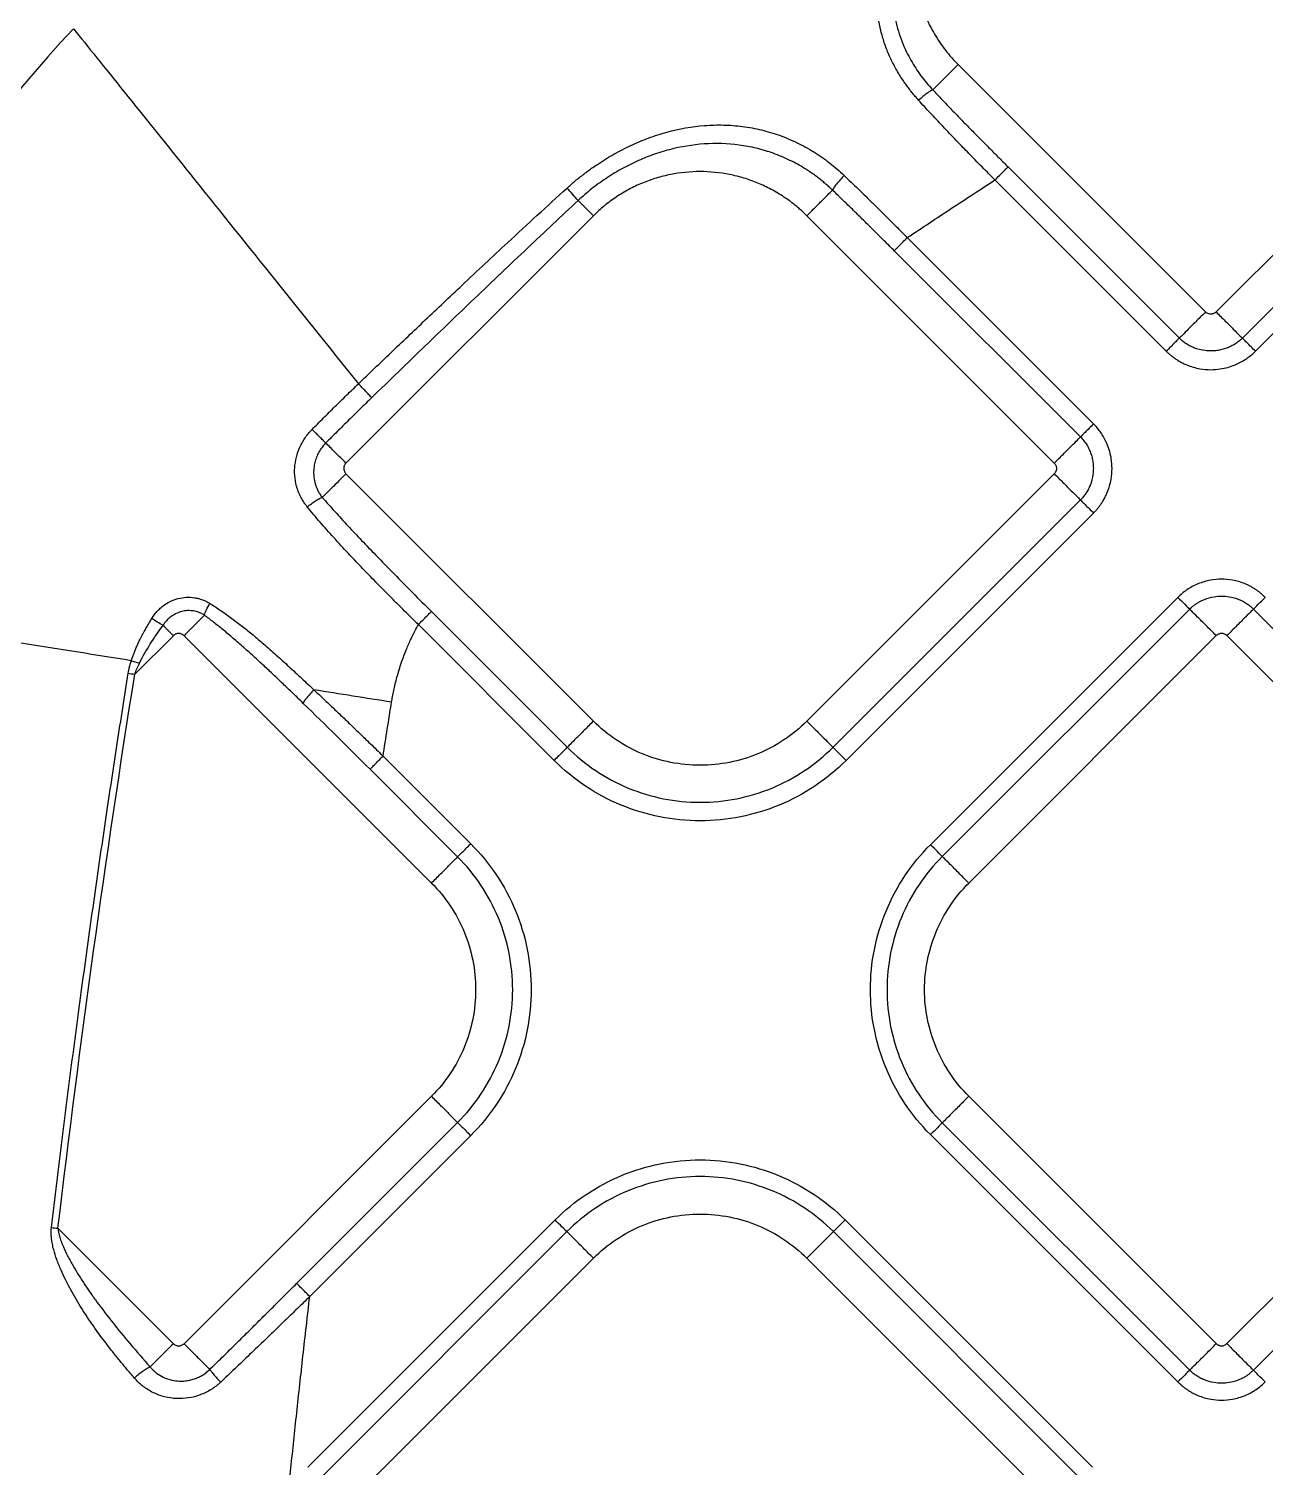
# Model space of a CAD drawing. Extents: x 525 to 609, y 649 to 778.
# Drawn here: x 559.828 to 563.12, y 699.217 to 703.048 of the extents above; entities that cross this region are included whole.
import ezdxf

# ---------------------------------------------------------------- set-up
doc = ezdxf.new("R2010")
doc.units = 0
doc.header["$MEASUREMENT"] = 0
doc.layers.add('1', color=4, linetype='Continuous')

# ---------------------------------------------------------------- blocks, each defined once
blk = doc.blocks.new('JETSETTER')
at = {"layer": '1', "color": 3, "linetype": 'Continuous', "lineweight": 25}
for p, q in [((37.8335, 33.1694), (37.1747, 33.8283)), ((38.5206, 33.8283), (37.8618, 33.1694)), ((37.9315, 33.0997), (38.5903, 33.7585)), ((37.9664, 33.0648), (38.6252, 33.7237)), ((37.3076, 33.5559), (37.7638, 33.0997)), ((37.2728, 33.521), (37.7289, 33.0648)), ((36.2038, 33.4256), (35.545, 32.7667)), ((36.772, 33.4256), (37.4308, 32.7667)), ((37.5005, 32.8365), (37.0046, 33.3324)), ((37.5354, 32.8713), (37.0394, 33.3673)), ((36.2038, 32.0796), (35.545, 32.7385)), ((37.4308, 32.7385), (36.772, 32.0796)), ((36.8417, 32.0099), (37.5005, 32.6687)), ((36.8766, 31.975), (37.5354, 32.6339)), ((37.7599, 32.4092), (37.1012, 31.7504)), ((37.7913, 32.378), (37.1325, 31.7191)), ((38.6198, 31.7191), (37.961, 32.378)), ((35.7377, 32.3367), (36.0993, 31.975)), ((35.7725, 32.3715), (36.1341, 32.0099)), ((35.0855, 32.3072), (34.9827, 32.2045)), ((35.1138, 32.3072), (35.7726, 31.6484)), ((37.2032, 31.6484), (37.862, 32.3073)), ((37.8903, 32.3073), (38.5491, 31.6484)), ((35.8772, 31.753), (35.6438, 31.9864)), ((35.8423, 31.7181), (35.609, 31.9515)), ((35.7726, 31.0803), (35.1138, 30.4214)), ((37.862, 30.4215), (37.2032, 31.0803)), ((38.5491, 31.0803), (37.8903, 30.4215)), ((35.4137, 30.5819), (35.8423, 31.0105)), ((37.1325, 31.0096), (37.7913, 30.3508)), ((37.961, 30.3508), (38.6198, 31.0096)), ((35.4486, 30.5471), (35.8772, 30.9757)), ((37.1012, 30.9783), (37.7599, 30.3196)), ((34.7782, 30.7287), (35.0855, 30.4214)), ((36.1018, 30.7511), (35.4431, 30.0923)), ((37.5327, 30.0923), (36.8739, 30.7511)), ((36.1331, 30.7198), (35.4743, 30.0609)), ((37.5015, 30.0609), (36.8426, 30.7198)), ((35.545, 29.9902), (36.2038, 30.6491)), ((36.7719, 30.6491), (37.4308, 29.9902))]:
    blk.add_line(p, q, dxfattribs=at)
for points, knots in [([(37.0696, 33.7333), (37.0665, 33.7367), (37.0604, 33.7436), (37.0516, 33.7542), (37.0432, 33.7651), (37.0351, 33.7761), (37.0233, 33.7932), (37.009, 33.8165), (36.9935, 33.847), (36.9806, 33.8784), (36.9672, 33.9216), (36.9595, 33.9662), (36.9585, 34.0113), (36.9621, 34.0563), (36.9727, 34.1009), (36.991, 34.1429), (37.0059, 34.1679), (37.0197, 34.1862), (37.0301, 34.1981), (37.0399, 34.2076), (37.0489, 34.2152), (37.0552, 34.2194), (37.0583, 34.2215)], [0, 0, 0, 0, 0.02501, 0.0499739, 0.0749147, 0.0998554, 0.1248193, 0.1876788, 0.2497081, 0.3121194, 0.3742764, 0.4990436, 0.5615941, 0.6236362, 0.7484343, 0.8124492, 0.8740093, 0.9061108, 0.9369364, 0.9590152, 0.9799884, 1, 1, 1, 1]), ([(37.0681, 34.2061), (37.0666, 34.2047), (37.0636, 34.2017), (37.0592, 34.1968), (37.0547, 34.1913), (37.0501, 34.1852), (37.0447, 34.1773), (37.0386, 34.1675), (37.0297, 34.1512), (37.0195, 34.1282), (37.0103, 34.0991), (37.0039, 34.0685), (37.0005, 34.038), (37.0001, 34.0073), (37.0032, 33.9666), (37.0138, 33.917), (37.0319, 33.8716), (37.0489, 33.8395), (37.0616, 33.8186), (37.0756, 33.7985), (37.0907, 33.7791), (37.1018, 33.767), (37.1073, 33.7609)], [0, 0, 0, 0, 0.012412, 0.0257908, 0.0401646, 0.05556, 0.0720026, 0.0980434, 0.1258694, 0.1846966, 0.2513805, 0.3122731, 0.3763961, 0.4395012, 0.5010582, 0.6274582, 0.7503282, 0.8000917, 0.8499564, 0.8999051, 0.9499236, 1, 1, 1, 1]), ([(37.0681, 34.2061), (37.0671, 34.202), (37.0652, 34.1936), (37.0628, 34.181), (37.0608, 34.1684), (37.0593, 34.1557), (37.0581, 34.1429), (37.0573, 34.1301), (37.057, 34.1173), (37.0571, 34.0917), (37.0602, 34.0532), (37.071, 34.003), (37.0881, 33.9545), (37.1074, 33.9163), (37.1256, 33.8873), (37.1406, 33.8666), (37.1569, 33.8467), (37.1687, 33.8344), (37.1747, 33.8283)], [0, 0, 0, 0, 0.031367, 0.06264, 0.09385, 0.12503, 0.156212, 0.187428, 0.218709, 0.250087, 0.375025, 0.500016, 0.624953, 0.749944, 0.812576, 0.874959, 0.937348, 1, 1, 1, 1]), ([(34.8198, 33.9236), (34.8573, 33.8769), (34.9024, 33.8207), (35.007, 33.6903), (35.0665, 33.6161), (35.1975, 33.4528), (35.2689, 33.3638), (35.4192, 33.1764), (35.4981, 33.0781), (35.5783, 32.9781)], [0, 0, 0, 0, 0.25, 0.25, 0.5, 0.5, 0.75, 0.75, 1, 1, 1, 1]), ([(37.1073, 33.7609), (37.1095, 33.7631), (37.1129, 33.7665), (37.1216, 33.7752), (37.1269, 33.7805), (37.1389, 33.7925), (37.1456, 33.7992), (37.1598, 33.8134), (37.1672, 33.8208), (37.1747, 33.8283)], [0, 0, 0, 0, 0.25, 0.25, 0.5, 0.5, 0.75, 0.75, 1, 1, 1, 1]), ([(37.1073, 33.7609), (37.1057, 33.7604), (37.1037, 33.7593), (37.0984, 33.7562), (37.0953, 33.7541), (37.0884, 33.749), (37.0846, 33.7461), (37.077, 33.7398), (37.0732, 33.7365), (37.0696, 33.7332)], [0, 0, 0, 0, 0.25, 0.25, 0.5, 0.5, 0.75, 0.75, 1, 1, 1, 1]), ([(37.1073, 33.7609), (37.1144, 33.7534), (37.1286, 33.7383), (37.1502, 33.7157), (37.1721, 33.6931), (37.1941, 33.6705), (37.2164, 33.6477), (37.239, 33.6249), (37.2617, 33.602), (37.2846, 33.5789), (37.2999, 33.5636), (37.3076, 33.5559)], [0, 0, 0, 0, 0.108479, 0.217583, 0.327326, 0.437723, 0.548788, 0.660535, 0.772977, 0.886128, 1, 1, 1, 1]), ([(37.2728, 33.521), (37.2661, 33.5278), (37.253, 33.541), (37.2341, 33.5602), (37.2163, 33.5783), (37.1997, 33.5953), (37.1843, 33.6112), (37.1624, 33.6338), (37.1345, 33.6631), (37.1011, 33.6987), (37.0799, 33.722), (37.0696, 33.7333)], [0, 0, 0, 0, 0.0970261, 0.1886508, 0.2748157, 0.3554619, 0.4305364, 0.4999913, 0.676546, 0.8432741, 1, 1, 1, 1]), ([(36.1336, 33.4994), (36.1372, 33.5026), (36.1444, 33.5091), (36.1555, 33.5186), (36.1668, 33.5278), (36.1784, 33.5368), (36.1901, 33.5456), (36.2021, 33.5542), (36.2244, 33.5694), (36.2577, 33.59), (36.3034, 33.6136), (36.3507, 33.6334), (36.4156, 33.6543), (36.4828, 33.6664), (36.5505, 33.6682), (36.6012, 33.6643), (36.651, 33.6551), (36.6996, 33.6407), (36.7463, 33.621), (36.7835, 33.6005), (36.8119, 33.5818), (36.8325, 33.5666), (36.8524, 33.5505), (36.865, 33.5388), (36.8713, 33.533)], [0, 0, 0, 0, 0.017726, 0.035473, 0.053248, 0.071059, 0.088915, 0.106822, 0.124789, 0.187439, 0.249685, 0.312499, 0.374547, 0.49944, 0.561755, 0.624274, 0.687174, 0.749037, 0.811544, 0.874332, 0.905713, 0.937075, 0.968482, 1, 1, 1, 1]), ([(36.8404, 33.494), (36.8372, 33.4969), (36.8309, 33.5029), (36.8211, 33.5115), (36.8109, 33.5199), (36.8003, 33.5282), (36.7893, 33.5363), (36.778, 33.5441), (36.7576, 33.5571), (36.7262, 33.5745), (36.691, 33.5893), (36.6608, 33.5993), (36.6309, 33.6075), (36.5767, 33.6176), (36.4984, 33.6199), (36.4208, 33.6068), (36.3611, 33.5883), (36.3176, 33.5705), (36.276, 33.5493), (36.2428, 33.5289), (36.2174, 33.5112), (36.1988, 33.4971), (36.1806, 33.4822), (36.169, 33.4716), (36.1631, 33.4663)], [0, 0, 0, 0, 0.017231, 0.034708, 0.05243, 0.070394, 0.088601, 0.107047, 0.125732, 0.185656, 0.251075, 0.279238, 0.313403, 0.375988, 0.500714, 0.625714, 0.68934, 0.750495, 0.813595, 0.87534, 0.906197, 0.937243, 0.968502, 1, 1, 1, 1]), ([(36.772, 33.4256), (36.7688, 33.4287), (36.7626, 33.4348), (36.7528, 33.4436), (36.7428, 33.4521), (36.7325, 33.4603), (36.722, 33.4681), (36.7039, 33.4806), (36.6776, 33.4964), (36.6419, 33.5133), (36.6047, 33.5266), (36.5537, 33.5393), (36.4879, 33.5458), (36.4221, 33.5393), (36.3711, 33.5266), (36.3339, 33.5133), (36.2982, 33.4964), (36.27, 33.4795), (36.2485, 33.4643), (36.233, 33.4522), (36.218, 33.4393), (36.2086, 33.4302), (36.2038, 33.4256)], [0, 0, 0, 0, 0.020878, 0.041713, 0.062527, 0.083344, 0.104185, 0.125072, 0.187569, 0.2501, 0.312596, 0.375127, 0.500003, 0.62488, 0.687376, 0.749907, 0.812404, 0.874935, 0.906232, 0.937459, 0.968689, 1, 1, 1, 1]), ([(36.8713, 33.533), (36.8678, 33.5292), (36.8641, 33.5252), (36.857, 33.5171), (36.8536, 33.5131), (36.8478, 33.5058), (36.8454, 33.5025), (36.842, 33.4973), (36.8409, 33.4953), (36.8404, 33.494)], [0, 0, 0, 0, 0.25, 0.25, 0.5, 0.5, 0.75, 0.75, 1, 1, 1, 1]), ([(36.8713, 33.533), (36.8774, 33.5272), (36.89, 33.5152), (36.9091, 33.4967), (36.929, 33.4772), (36.9497, 33.4569), (36.9711, 33.4357), (36.9933, 33.4137), (37.0161, 33.3908), (37.0316, 33.3752), (37.0394, 33.3673)], [0, 0, 0, 0, 0.108118, 0.221177, 0.339124, 0.461902, 0.589449, 0.721696, 0.858571, 1, 1, 1, 1]), ([(37.2728, 33.521), (37.2766, 33.5248), (37.2806, 33.5288), (37.2885, 33.5367), (37.2923, 33.5405), (37.2989, 33.5471), (37.3016, 33.5499), (37.3057, 33.5539), (37.307, 33.5552), (37.3076, 33.5559)], [0, 0, 0, 0, 0.25, 0.25, 0.5, 0.5, 0.75, 0.75, 1, 1, 1, 1]), ([(35.5783, 32.9781), (35.607, 33.0057), (35.6662, 33.0625), (35.7581, 33.15), (35.8618, 33.248), (35.9872, 33.3655), (36.0808, 33.4511), (36.1336, 33.4994)], [0, 0, 0, 0, 0.156529, 0.323204, 0.500004, 0.718327, 1, 1, 1, 1]), ([(36.1631, 33.4663), (36.1591, 33.4709), (36.1542, 33.4766), (36.1438, 33.4882), (36.1384, 33.4941), (36.1336, 33.4993)], [0, 0, 0, 0, 0.5, 0.5, 1, 1, 1, 1]), ([(36.772, 33.4256), (36.7797, 33.4333), (36.7875, 33.4411), (36.8021, 33.4557), (36.809, 33.4626), (36.8213, 33.4749), (36.8266, 33.4802), (36.8352, 33.4888), (36.8384, 33.492), (36.8404, 33.494)], [0, 0, 0, 0, 0.25, 0.25, 0.5, 0.5, 0.75, 0.75, 1, 1, 1, 1]), ([(37.0046, 33.3324), (36.9968, 33.3402), (36.9811, 33.3558), (36.9576, 33.3792), (36.9342, 33.4024), (36.9108, 33.4255), (36.8873, 33.4485), (36.8639, 33.4713), (36.8482, 33.4864), (36.8404, 33.494)], [0, 0, 0, 0, 0.14399, 0.287572, 0.430766, 0.573587, 0.716055, 0.858186, 1, 1, 1, 1]), ([(37.0394, 33.3673), (37.0591, 33.3804), (37.0983, 33.4065), (37.157, 33.4453), (37.215, 33.4834), (37.2536, 33.5085), (37.2728, 33.521)], [0, 0, 0, 0, 0.254293, 0.505725, 0.754294, 1, 1, 1, 1]), ([(36.1631, 33.4663), (36.1408, 33.4454), (36.0956, 33.4031), (36.0273, 33.3386), (35.9576, 33.2724), (35.8669, 33.1859), (35.7519, 33.0753), (35.6609, 32.9871), (35.6133, 32.941)], [0, 0, 0, 0, 0.120579, 0.244105, 0.370578, 0.499998, 0.738597, 1, 1, 1, 1]), ([(37.0046, 33.3324), (37.0052, 33.333), (37.0065, 33.3343), (37.0106, 33.3384), (37.0133, 33.3412), (37.0199, 33.3477), (37.0237, 33.3516), (37.0316, 33.3594), (37.0357, 33.3635), (37.0395, 33.3673)], [0, 0, 0, 0, 0.25, 0.25, 0.5, 0.5, 0.75, 0.75, 1, 1, 1, 1]), ([(37.8335, 33.1694), (37.8261, 33.162), (37.8182, 33.1541), (37.8027, 33.1386), (37.795, 33.131), (37.7818, 33.1177), (37.7761, 33.112), (37.7678, 33.1037), (37.7651, 33.101), (37.7638, 33.0997)], [0, 0, 0, 0, 0.25, 0.25, 0.5, 0.5, 0.75, 0.75, 1, 1, 1, 1]), ([(37.8618, 33.1694), (37.8611, 33.1688), (37.8598, 33.1676), (37.8576, 33.1662), (37.8552, 33.165), (37.8528, 33.1642), (37.8502, 33.1637), (37.8476, 33.1635), (37.8442, 33.1637), (37.8402, 33.1648), (37.8363, 33.1669), (37.8344, 33.1686), (37.8335, 33.1694)], [0, 0, 0, 0, 0.0857246, 0.1698516, 0.2529838, 0.3355564, 0.4178713, 0.500139, 0.5821734, 0.749994, 0.8867231, 1, 1, 1, 1]), ([(37.8618, 33.1694), (37.87, 33.1612), (37.8783, 33.1529), (37.8938, 33.1374), (37.9011, 33.1301), (37.9137, 33.1175), (37.9191, 33.1121), (37.9273, 33.1039), (37.9301, 33.1011), (37.9315, 33.0997)], [0, 0, 0, 0, 0.25, 0.25, 0.5, 0.5, 0.75, 0.75, 1, 1, 1, 1]), ([(37.7638, 33.0997), (37.7631, 33.0991), (37.7618, 33.0978), (37.7578, 33.0937), (37.755, 33.091), (37.7484, 33.0844), (37.7446, 33.0806), (37.7368, 33.0727), (37.7327, 33.0687), (37.7289, 33.0648)], [0, 0, 0, 0, 0.25, 0.25, 0.5, 0.5, 0.75, 0.75, 1, 1, 1, 1]), ([(37.7289, 33.0648), (37.7309, 33.0629), (37.735, 33.0589), (37.7417, 33.0532), (37.7489, 33.0477), (37.7567, 33.0423), (37.765, 33.0373), (37.774, 33.0326), (37.7914, 33.0247), (37.8161, 33.0176), (37.8464, 33.0149), (37.8781, 33.0174), (37.9048, 33.0248), (37.9269, 33.0353), (37.94, 33.0432), (37.9534, 33.0528), (37.9615, 33.0603), (37.9664, 33.0648)], [0, 0, 0, 0, 0.031901, 0.065093, 0.09958, 0.135377, 0.1725, 0.210971, 0.250817, 0.389825, 0.500526, 0.595923, 0.750129, 0.812319, 0.874981, 0.923664, 1, 1, 1, 1]), ([(37.9315, 33.0997), (37.9299, 33.0981), (37.9266, 33.0949), (37.9213, 33.0906), (37.9159, 33.0866), (37.9103, 33.0829), (37.9045, 33.0796), (37.8986, 33.0766), (37.8925, 33.074), (37.8863, 33.0717), (37.8801, 33.0698), (37.8737, 33.0682), (37.8673, 33.067), (37.8608, 33.0661), (37.8543, 33.0656), (37.8448, 33.0653), (37.8272, 33.0664), (37.8079, 33.0714), (37.791, 33.0793), (37.7807, 33.0855), (37.7716, 33.0923), (37.7663, 33.0973), (37.7638, 33.0997)], [0, 0, 0, 0, 0.0370104, 0.0736482, 0.1099724, 0.1460353, 0.1818829, 0.2175551, 0.2530864, 0.288506, 0.3238386, 0.359105, 0.3943224, 0.4295055, 0.4646668, 0.4998176, 0.5820519, 0.7490438, 0.8178147, 0.8825073, 0.9432176, 1, 1, 1, 1]), ([(37.9664, 33.0648), (37.9626, 33.0687), (37.9585, 33.0727), (37.9506, 33.0806), (37.9468, 33.0844), (37.9402, 33.091), (37.9375, 33.0937), (37.9334, 33.0978), (37.9321, 33.0991), (37.9315, 33.0997)], [0, 0, 0, 0, 0.25, 0.25, 0.5, 0.5, 0.75, 0.75, 1, 1, 1, 1]), ([(35.4548, 32.8566), (35.4649, 32.8667), (35.4851, 32.8871), (35.5158, 32.9175), (35.5469, 32.9479), (35.5678, 32.968), (35.5783, 32.9781)], [0, 0, 0, 0, 0.248069, 0.497224, 0.747768, 1, 1, 1, 1]), ([(35.6133, 32.941), (35.6113, 32.9432), (35.609, 32.9457), (35.6036, 32.9516), (35.6006, 32.9548), (35.5943, 32.9615), (35.5909, 32.965), (35.5844, 32.9718), (35.5812, 32.9751), (35.5783, 32.9781)], [0, 0, 0, 0, 0.25, 0.25, 0.5, 0.5, 0.75, 0.75, 1, 1, 1, 1]), ([(35.6133, 32.941), (35.6031, 32.931), (35.5826, 32.911), (35.552, 32.8809), (35.5216, 32.8508), (35.5014, 32.8305), (35.4913, 32.8204)], [0, 0, 0, 0, 0.250324, 0.500424, 0.750313, 1, 1, 1, 1]), ([(35.4421, 32.65), (35.4406, 32.6519), (35.4377, 32.6555), (35.4337, 32.6612), (35.4299, 32.6671), (35.4253, 32.6753), (35.4202, 32.6858), (35.4137, 32.7034), (35.4086, 32.7264), (35.4078, 32.7547), (35.4122, 32.7829), (35.42, 32.8054), (35.4287, 32.8224), (35.4363, 32.8346), (35.4449, 32.8461), (35.4515, 32.8531), (35.4548, 32.8566)], [0, 0, 0, 0, 0.030915, 0.062012, 0.09336, 0.125027, 0.187536, 0.249895, 0.374668, 0.49958, 0.62449, 0.749273, 0.81203, 0.874508, 0.937049, 1, 1, 1, 1]), ([(35.4913, 32.8204), (35.4893, 32.8225), (35.4868, 32.8249), (35.4811, 32.8305), (35.4779, 32.8336), (35.4713, 32.8402), (35.4679, 32.8436), (35.4611, 32.8503), (35.4578, 32.8536), (35.4547, 32.8566)], [0, 0, 0, 0, 0.25, 0.25, 0.5, 0.5, 0.75, 0.75, 1, 1, 1, 1]), ([(37.4308, 32.7667), (37.4391, 32.775), (37.4473, 32.7833), (37.4629, 32.7988), (37.4701, 32.8061), (37.4828, 32.8187), (37.4881, 32.8241), (37.4963, 32.8323), (37.4992, 32.8351), (37.5005, 32.8365)], [0, 0, 0, 0, 0.25, 0.25, 0.5, 0.5, 0.75, 0.75, 1, 1, 1, 1]), ([(37.5354, 32.8713), (37.5316, 32.8675), (37.5275, 32.8635), (37.5197, 32.8556), (37.5159, 32.8518), (37.5093, 32.8452), (37.5065, 32.8424), (37.5025, 32.8384), (37.5012, 32.8371), (37.5005, 32.8365)], [0, 0, 0, 0, 0.25, 0.25, 0.5, 0.5, 0.75, 0.75, 1, 1, 1, 1]), ([(37.5005, 32.8365), (37.5021, 32.8348), (37.5053, 32.8315), (37.5097, 32.8263), (37.5137, 32.8209), (37.5174, 32.8153), (37.5207, 32.8095), (37.5236, 32.8035), (37.5263, 32.7975), (37.5285, 32.7913), (37.5305, 32.785), (37.532, 32.7787), (37.5333, 32.7722), (37.5342, 32.7657), (37.5347, 32.7592), (37.5349, 32.7498), (37.5339, 32.7322), (37.5289, 32.7128), (37.521, 32.6959), (37.5147, 32.6857), (37.508, 32.6766), (37.503, 32.6713), (37.5005, 32.6687)], [0, 0, 0, 0, 0.0370104, 0.0736482, 0.1099724, 0.1460353, 0.1818829, 0.2175551, 0.2530864, 0.288506, 0.3238386, 0.359105, 0.3943224, 0.4295055, 0.4646668, 0.4998176, 0.582052, 0.7490438, 0.8178147, 0.8825073, 0.9432176, 1, 1, 1, 1]), ([(37.5354, 32.6339), (37.5373, 32.6359), (37.5413, 32.64), (37.547, 32.6466), (37.5526, 32.6538), (37.5579, 32.6616), (37.563, 32.67), (37.5677, 32.679), (37.5755, 32.6964), (37.5826, 32.721), (37.5853, 32.7514), (37.5829, 32.783), (37.5755, 32.8097), (37.565, 32.8319), (37.5571, 32.845), (37.5475, 32.8584), (37.54, 32.8664), (37.5354, 32.8713)], [0, 0, 0, 0, 0.031901, 0.065093, 0.09958, 0.135377, 0.1725, 0.210971, 0.250817, 0.389825, 0.500526, 0.595923, 0.750129, 0.812319, 0.874981, 0.923664, 1, 1, 1, 1]), ([(35.4913, 32.8204), (35.4898, 32.8188), (35.4867, 32.8156), (35.4824, 32.8103), (35.4783, 32.8048), (35.4745, 32.7989), (35.4711, 32.7927), (35.468, 32.7862), (35.4653, 32.7794), (35.463, 32.7722), (35.4612, 32.7648), (35.4598, 32.757), (35.4586, 32.7454), (35.4589, 32.7295), (35.4621, 32.7138), (35.4663, 32.7018), (35.4701, 32.6934), (35.4752, 32.6843), (35.4797, 32.6785), (35.482, 32.6755)], [0, 0, 0, 0, 0.041915, 0.084205, 0.126993, 0.1704, 0.214542, 0.259528, 0.305465, 0.35245, 0.400576, 0.44993, 0.500596, 0.619853, 0.749988, 0.802325, 0.861114, 0.926796, 1, 1, 1, 1]), ([(35.545, 32.7667), (35.5359, 32.7759), (35.526, 32.7858), (35.5071, 32.8046), (35.4983, 32.8135), (35.4913, 32.8204)], [0, 0, 0, 0, 0.5, 0.5, 1, 1, 1, 1]), ([(35.545, 32.7667), (35.5444, 32.7661), (35.5432, 32.7648), (35.5418, 32.7626), (35.5404, 32.7599), (35.5394, 32.7565), (35.539, 32.7526), (35.5394, 32.7487), (35.5406, 32.7449), (35.5424, 32.7414), (35.5441, 32.7394), (35.545, 32.7385)], [0, 0, 0, 0, 0.083478, 0.166388, 0.250171, 0.374789, 0.500105, 0.62472, 0.750039, 0.874841, 1, 1, 1, 1]), ([(37.4308, 32.7667), (37.4314, 32.7661), (37.4326, 32.7648), (37.4341, 32.7625), (37.4352, 32.7602), (37.436, 32.7577), (37.4365, 32.7552), (37.4367, 32.7526), (37.4365, 32.7491), (37.4354, 32.7452), (37.4334, 32.7413), (37.4316, 32.7393), (37.4308, 32.7385)], [0, 0, 0, 0, 0.085725, 0.169852, 0.252984, 0.335556, 0.417871, 0.500139, 0.582173, 0.749994, 0.886723, 1, 1, 1, 1]), ([(35.545, 32.7385), (35.5321, 32.7255), (35.5191, 32.7126), (35.497, 32.6905), (35.4879, 32.6813), (35.482, 32.6755)], [0, 0, 0, 0, 0.5, 0.5, 1, 1, 1, 1]), ([(37.4308, 32.7385), (37.4382, 32.7311), (37.4461, 32.7232), (37.4617, 32.7076), (37.4693, 32.7), (37.4826, 32.6867), (37.4882, 32.6811), (37.4965, 32.6727), (37.4992, 32.67), (37.5005, 32.6687)], [0, 0, 0, 0, 0.25, 0.25, 0.5, 0.5, 0.75, 0.75, 1, 1, 1, 1]), ([(35.442, 32.6501), (35.4455, 32.6529), (35.4492, 32.6559), (35.4568, 32.6614), (35.4606, 32.664), (35.4678, 32.6686), (35.4712, 32.6706), (35.4773, 32.6737), (35.4799, 32.6748), (35.482, 32.6755)], [0, 0, 0, 0, 0.25, 0.25, 0.5, 0.5, 0.75, 0.75, 1, 1, 1, 1]), ([(35.7377, 32.3367), (35.7317, 32.3425), (35.7195, 32.3546), (35.7007, 32.3732), (35.6811, 32.3928), (35.6556, 32.4183), (35.6234, 32.4509), (35.5869, 32.4887), (35.5492, 32.5285), (35.5188, 32.5614), (35.494, 32.5891), (35.4764, 32.6091), (35.459, 32.6294), (35.4478, 32.6431), (35.4421, 32.65)], [0, 0, 0, 0, 0.057734, 0.118592, 0.182618, 0.249859, 0.368143, 0.499845, 0.614256, 0.749702, 0.812077, 0.874861, 0.936689, 1, 1, 1, 1]), ([(35.482, 32.6755), (35.4875, 32.6692), (35.4985, 32.6566), (35.5154, 32.6378), (35.5326, 32.6188), (35.5503, 32.5997), (35.5683, 32.5804), (35.5867, 32.5609), (35.6055, 32.5413), (35.6342, 32.5115), (35.6731, 32.4716), (35.7225, 32.4216), (35.7558, 32.3883), (35.7725, 32.3715)], [0, 0, 0, 0, 0.0596164, 0.1200452, 0.1812938, 0.2433695, 0.3062794, 0.37003, 0.4346278, 0.5000791, 0.664952, 0.831562, 1, 1, 1, 1]), ([(37.5005, 32.6687), (37.5012, 32.6681), (37.5025, 32.6668), (37.5065, 32.6628), (37.5093, 32.66), (37.5159, 32.6534), (37.5197, 32.6496), (37.5275, 32.6417), (37.5316, 32.6377), (37.5354, 32.6339)], [0, 0, 0, 0, 0.25, 0.25, 0.5, 0.5, 0.75, 0.75, 1, 1, 1, 1]), ([(37.9924, 32.4092), (37.9905, 32.411), (37.9868, 32.4147), (37.9809, 32.4199), (37.9746, 32.4248), (37.9681, 32.4295), (37.9612, 32.4339), (37.9541, 32.438), (37.9467, 32.4418), (37.9308, 32.4489), (37.9073, 32.4558), (37.876, 32.4586), (37.8449, 32.4558), (37.8186, 32.448), (37.798, 32.4382), (37.784, 32.4296), (37.7712, 32.42), (37.7636, 32.4127), (37.7599, 32.4092)], [0, 0, 0, 0, 0.030283, 0.060815, 0.091621, 0.122727, 0.154155, 0.18593, 0.218076, 0.250613, 0.387935, 0.50022, 0.613211, 0.749546, 0.814895, 0.878303, 0.939947, 1, 1, 1, 1]), ([(37.7913, 32.378), (37.7929, 32.3795), (37.7961, 32.3826), (37.8015, 32.3872), (37.8076, 32.3917), (37.8145, 32.3961), (37.8221, 32.4002), (37.8356, 32.4063), (37.8538, 32.4114), (37.8761, 32.4133), (37.8985, 32.4114), (37.9181, 32.4059), (37.934, 32.3984), (37.9445, 32.3919), (37.9535, 32.3851), (37.9586, 32.3803), (37.961, 32.378)], [0, 0, 0, 0, 0.034707, 0.072248, 0.112595, 0.155737, 0.201682, 0.250449, 0.393045, 0.50003, 0.606972, 0.74961, 0.821642, 0.887377, 0.946846, 1, 1, 1, 1]), ([(34.9735, 32.2405), (34.8783, 32.2557), (34.7853, 32.2706), (34.6073, 32.2989), (34.5224, 32.3125), (34.3633, 32.3379), (34.2892, 32.3497), (34.1538, 32.3713), (34.0925, 32.3811), (34.038, 32.3898)], [0, 0, 0, 0, 0.25, 0.25, 0.5, 0.5, 0.75, 0.75, 1, 1, 1, 1]), ([(35.0279, 32.3528), (35.029, 32.3547), (35.0314, 32.3584), (35.0352, 32.3637), (35.0393, 32.3688), (35.0436, 32.3736), (35.0481, 32.3782), (35.0529, 32.3825), (35.0621, 32.39), (35.0766, 32.3991), (35.0977, 32.4069), (35.1196, 32.4103), (35.1381, 32.4093), (35.1525, 32.4063), (35.1631, 32.403), (35.1733, 32.3986), (35.1796, 32.3949), (35.1828, 32.3931)], [0, 0, 0, 0, 0.036276, 0.072214, 0.107899, 0.143422, 0.178872, 0.214343, 0.249928, 0.375549, 0.49949, 0.625373, 0.74919, 0.813025, 0.875704, 0.937833, 1, 1, 1, 1]), ([(35.1682, 32.3617), (35.1694, 32.3659), (35.1713, 32.371), (35.1764, 32.3819), (35.1795, 32.3876), (35.1828, 32.3931)], [0, 0, 0, 0, 0.5, 0.5, 1, 1, 1, 1]), ([(35.1828, 32.3931), (35.1877, 32.3899), (35.1976, 32.3837), (35.2122, 32.3739), (35.2268, 32.3638), (35.2411, 32.3533), (35.2554, 32.3426), (35.2696, 32.3317), (35.2836, 32.3205), (35.2976, 32.309), (35.3115, 32.2974), (35.3321, 32.2797), (35.3593, 32.2557), (35.3932, 32.2249), (35.4267, 32.1939), (35.4489, 32.1731), (35.4597, 32.163)], [0, 0, 0, 0, 0.049502, 0.099076, 0.148737, 0.198495, 0.248361, 0.298341, 0.348441, 0.398665, 0.449015, 0.499492, 0.62412, 0.749855, 0.87774, 1, 1, 1, 1]), ([(37.7599, 32.4092), (37.766, 32.4031), (37.7726, 32.3965), (37.7839, 32.3853), (37.7885, 32.3808), (37.7913, 32.378)], [0, 0, 0, 0, 0.5, 0.5, 1, 1, 1, 1]), ([(37.862, 32.3073), (37.8529, 32.3164), (37.8437, 32.3256), (37.8268, 32.3425), (37.819, 32.3503), (37.8059, 32.3634), (37.8007, 32.3686), (37.7934, 32.3758), (37.7915, 32.3778), (37.7913, 32.378)], [0, 0, 0, 0, 0.25, 0.25, 0.5, 0.5, 0.75, 0.75, 1, 1, 1, 1]), ([(37.961, 32.378), (37.9608, 32.3778), (37.9589, 32.3758), (37.9516, 32.3686), (37.9464, 32.3634), (37.9333, 32.3503), (37.9255, 32.3425), (37.9086, 32.3256), (37.8994, 32.3164), (37.8903, 32.3073)], [0, 0, 0, 0, 0.25, 0.25, 0.5, 0.5, 0.75, 0.75, 1, 1, 1, 1]), ([(37.961, 32.378), (37.9638, 32.3808), (37.9684, 32.3853), (37.9797, 32.3965), (37.9863, 32.4031), (37.9924, 32.4092)], [0, 0, 0, 0, 0.5, 0.5, 1, 1, 1, 1]), ([(34.9735, 32.2405), (34.9745, 32.2435), (34.9765, 32.2497), (34.9799, 32.2589), (34.9837, 32.2684), (34.9879, 32.2782), (34.9924, 32.2882), (34.9978, 32.2993), (35.0044, 32.3119), (35.0116, 32.3251), (35.0195, 32.3389), (35.0249, 32.3478), (35.0279, 32.3528)], [0, 0, 0, 0, 0.075753, 0.1545, 0.236244, 0.320984, 0.408714, 0.499421, 0.618376, 0.749928, 0.859937, 1, 1, 1, 1]), ([(35.0579, 32.3348), (35.0532, 32.3374), (35.048, 32.3404), (35.0376, 32.3466), (35.0325, 32.3498), (35.0278, 32.3528)], [0, 0, 0, 0, 0.5, 0.5, 1, 1, 1, 1]), ([(35.1682, 32.3617), (35.1667, 32.3627), (35.1634, 32.3647), (35.1581, 32.3673), (35.1523, 32.3697), (35.1459, 32.3716), (35.1391, 32.3731), (35.1316, 32.3739), (35.1212, 32.3741), (35.1073, 32.3721), (35.0924, 32.3665), (35.0802, 32.359), (35.071, 32.3512), (35.0637, 32.3433), (35.0598, 32.3376), (35.0579, 32.3348)], [0, 0, 0, 0, 0.043841, 0.091053, 0.141444, 0.19482, 0.250976, 0.306583, 0.375798, 0.500726, 0.640149, 0.750161, 0.839305, 0.922028, 1, 1, 1, 1]), ([(35.1682, 32.3617), (35.1616, 32.3551), (35.1532, 32.3467), (35.1345, 32.3279), (35.1241, 32.3176), (35.1138, 32.3072)], [0, 0, 0, 0, 0.5, 0.5, 1, 1, 1, 1]), ([(35.4306, 32.1278), (35.4216, 32.1365), (35.404, 32.1536), (35.3778, 32.1787), (35.3522, 32.203), (35.3272, 32.2264), (35.3009, 32.2506), (35.2736, 32.2752), (35.2455, 32.2997), (35.2187, 32.3223), (35.1932, 32.3429), (35.1764, 32.3556), (35.1682, 32.3617)], [0, 0, 0, 0, 0.105575, 0.208352, 0.308344, 0.405566, 0.500034, 0.612522, 0.718716, 0.818659, 0.912401, 1, 1, 1, 1]), ([(35.6664, 32.13), (35.6673, 32.1349), (35.669, 32.1453), (35.6722, 32.1613), (35.6761, 32.1786), (35.6808, 32.1969), (35.6865, 32.2164), (35.6946, 32.2414), (35.7052, 32.2693), (35.7175, 32.2973), (35.7282, 32.3191), (35.7348, 32.3314), (35.7377, 32.3367)], [0, 0, 0, 0, 0.068506, 0.142996, 0.223444, 0.30983, 0.402146, 0.500393, 0.66922, 0.80865, 0.918886, 1, 1, 1, 1]), ([(35.7377, 32.3367), (35.7415, 32.3405), (35.7455, 32.3445), (35.7534, 32.3524), (35.7572, 32.3562), (35.7638, 32.3628), (35.7665, 32.3655), (35.7706, 32.3696), (35.7719, 32.3709), (35.7725, 32.3715)], [0, 0, 0, 0, 0.25, 0.25, 0.5, 0.5, 0.75, 0.75, 1, 1, 1, 1]), ([(35.1138, 32.3072), (35.1131, 32.3078), (35.1119, 32.309), (35.1097, 32.3105), (35.1069, 32.3118), (35.1036, 32.3128), (35.0996, 32.3132), (35.0957, 32.3128), (35.092, 32.3117), (35.0884, 32.3099), (35.0865, 32.3081), (35.0855, 32.3072)], [0, 0, 0, 0, 0.083478, 0.166388, 0.250171, 0.374789, 0.500105, 0.62472, 0.750039, 0.874841, 1, 1, 1, 1]), ([(37.8903, 32.3073), (37.8896, 32.3079), (37.8884, 32.309), (37.8862, 32.3105), (37.8834, 32.3118), (37.8801, 32.3129), (37.8762, 32.3132), (37.8722, 32.3129), (37.8685, 32.3117), (37.8649, 32.3099), (37.863, 32.3081), (37.862, 32.3073)], [0, 0, 0, 0, 0.083478, 0.166388, 0.250171, 0.374789, 0.500105, 0.62472, 0.750039, 0.874841, 1, 1, 1, 1]), ([(34.9653, 32.2072), (34.9658, 32.2098), (34.9667, 32.2151), (34.9686, 32.2232), (34.9708, 32.2318), (34.9726, 32.2376), (34.9735, 32.2405)], [0, 0, 0, 0, 0.228367, 0.470878, 0.727968, 1, 1, 1, 1]), ([(34.7607, 30.7308), (34.7655, 30.7702), (34.7748, 30.8484), (34.7892, 30.9646), (34.8036, 31.0789), (34.8182, 31.1912), (34.8328, 31.3016), (34.8475, 31.41), (34.8622, 31.5164), (34.877, 31.6209), (34.8917, 31.7234), (34.9065, 31.824), (34.9212, 31.9226), (34.9359, 32.0192), (34.9506, 32.1139), (34.9604, 32.1763), (34.9653, 32.2072)], [0, 0, 0, 0, 0.079873, 0.158451, 0.235732, 0.311717, 0.386403, 0.459791, 0.531879, 0.602665, 0.67215, 0.740331, 0.807208, 0.872779, 0.937044, 1, 1, 1, 1]), ([(35.4597, 32.163), (35.4563, 32.1594), (35.4528, 32.1556), (35.4462, 32.1482), (35.4431, 32.1446), (35.4377, 32.1381), (35.4354, 32.1352), (35.4321, 32.1307), (35.4311, 32.129), (35.4306, 32.1278)], [0, 0, 0, 0, 0.25, 0.25, 0.5, 0.5, 0.75, 0.75, 1, 1, 1, 1]), ([(35.4597, 32.163), (35.4669, 32.1562), (35.4817, 32.1423), (35.5043, 32.1209), (35.5279, 32.0985), (35.5514, 32.076), (35.5748, 32.0534), (35.601, 32.0281), (35.6242, 32.0056), (35.6394, 31.9907), (35.6438, 31.9864)], [0, 0, 0, 0, 0.116632, 0.238869, 0.36667, 0.499993, 0.620301, 0.750028, 0.92774, 1, 1, 1, 1]), ([(36.2038, 32.0796), (36.1956, 32.0714), (36.1873, 32.0631), (36.1718, 32.0476), (36.1645, 32.0403), (36.1519, 32.0277), (36.1465, 32.0223), (36.1383, 32.0141), (36.1355, 32.0113), (36.1341, 32.0099)], [0, 0, 0, 0, 0.25, 0.25, 0.5, 0.5, 0.75, 0.75, 1, 1, 1, 1]), ([(36.772, 32.0796), (36.7348, 32.0424), (36.6902, 32.0127), (36.5931, 31.9724), (36.5405, 31.962), (36.4353, 31.962), (36.3828, 31.9724), (36.2856, 32.0127), (36.241, 32.0424), (36.2038, 32.0796)], [0, 0, 0, 0, 0.25, 0.25, 0.5, 0.5, 0.75, 0.75, 1, 1, 1, 1]), ([(36.772, 32.0796), (36.7802, 32.0714), (36.7885, 32.0631), (36.804, 32.0476), (36.8113, 32.0403), (36.8239, 32.0277), (36.8293, 32.0223), (36.8375, 32.0141), (36.8403, 32.0113), (36.8417, 32.0099)], [0, 0, 0, 0, 0.25, 0.25, 0.5, 0.5, 0.75, 0.75, 1, 1, 1, 1]), ([(36.1341, 32.0099), (36.1327, 32.0085), (36.1284, 32.0042), (36.1158, 31.9916), (36.1075, 31.9833), (36.0993, 31.975)], [0, 0, 0, 0, 0.5, 0.5, 1, 1, 1, 1]), ([(36.1341, 32.0099), (36.1804, 31.9636), (36.2359, 31.9265), (36.3569, 31.8764), (36.4224, 31.8634), (36.5534, 31.8634), (36.6189, 31.8764), (36.7399, 31.9265), (36.7954, 31.9636), (36.8417, 32.0099)], [0, 0, 0, 0, 0.25, 0.25, 0.5, 0.5, 0.75, 0.75, 1, 1, 1, 1]), ([(36.8417, 32.0099), (36.8431, 32.0085), (36.8474, 32.0042), (36.8601, 31.9916), (36.8683, 31.9833), (36.8766, 31.975)], [0, 0, 0, 0, 0.5, 0.5, 1, 1, 1, 1]), ([(35.609, 31.9515), (35.6096, 31.9521), (35.6109, 31.9534), (35.6149, 31.9575), (35.6177, 31.9602), (35.6243, 31.9668), (35.6281, 31.9706), (35.636, 31.9785), (35.64, 31.9826), (35.6438, 31.9864)], [0, 0, 0, 0, 0.25, 0.25, 0.5, 0.5, 0.75, 0.75, 1, 1, 1, 1]), ([(36.8766, 31.975), (36.8257, 31.9242), (36.7647, 31.8834), (36.6318, 31.8284), (36.5599, 31.8141), (36.416, 31.8141), (36.344, 31.8284), (36.2111, 31.8834), (36.1501, 31.9242), (36.0993, 31.975)], [0, 0, 0, 0, 0.25, 0.25, 0.5, 0.5, 0.75, 0.75, 1, 1, 1, 1]), ([(35.8423, 31.7181), (35.8437, 31.7195), (35.8481, 31.7238), (35.8607, 31.7365), (35.8689, 31.7447), (35.8772, 31.753)], [0, 0, 0, 0, 0.5, 0.5, 1, 1, 1, 1]), ([(35.8772, 31.753), (35.9281, 31.7021), (35.9688, 31.6411), (36.0239, 31.5082), (36.0382, 31.4363), (36.0382, 31.2924), (36.0239, 31.2205), (35.9688, 31.0875), (35.9281, 31.0266), (35.8772, 30.9757)], [0, 0, 0, 0, 0.25, 0.25, 0.5, 0.5, 0.75, 0.75, 1, 1, 1, 1]), ([(37.1012, 30.9783), (37.0506, 31.0288), (37.0102, 31.0894), (36.9555, 31.2215), (36.9413, 31.2929), (36.9413, 31.4358), (36.9555, 31.5073), (37.0102, 31.6393), (37.0506, 31.6999), (37.1012, 31.7504)], [0, 0, 0, 0, 0.25, 0.25, 0.5, 0.5, 0.75, 0.75, 1, 1, 1, 1]), ([(37.1325, 31.7191), (37.1295, 31.7221), (37.1249, 31.7267), (37.114, 31.7376), (37.1076, 31.744), (37.1012, 31.7504)], [0, 0, 0, 0, 0.5, 0.5, 1, 1, 1, 1]), ([(35.7726, 31.6484), (35.7809, 31.6567), (35.7892, 31.6649), (35.8047, 31.6805), (35.8119, 31.6877), (35.8246, 31.7004), (35.8299, 31.7057), (35.8381, 31.7139), (35.841, 31.7167), (35.8423, 31.7181)], [0, 0, 0, 0, 0.25, 0.25, 0.5, 0.5, 0.75, 0.75, 1, 1, 1, 1]), ([(35.8423, 31.0105), (35.8886, 31.0569), (35.9257, 31.1124), (35.9759, 31.2334), (35.9889, 31.2988), (35.9889, 31.4298), (35.9759, 31.4953), (35.9257, 31.6163), (35.8886, 31.6718), (35.8423, 31.7181)], [0, 0, 0, 0, 0.25, 0.25, 0.5, 0.5, 0.75, 0.75, 1, 1, 1, 1]), ([(37.1325, 31.7191), (37.086, 31.6727), (37.0488, 31.617), (36.9986, 31.4957), (36.9855, 31.43), (36.9855, 31.2987), (36.9986, 31.233), (37.0488, 31.1117), (37.086, 31.056), (37.1325, 31.0096)], [0, 0, 0, 0, 0.25, 0.25, 0.5, 0.5, 0.75, 0.75, 1, 1, 1, 1]), ([(37.2032, 31.6484), (37.194, 31.6576), (37.1849, 31.6667), (37.1679, 31.6837), (37.1601, 31.6915), (37.1471, 31.7045), (37.1418, 31.7098), (37.1346, 31.717), (37.1326, 31.719), (37.1325, 31.7191)], [0, 0, 0, 0, 0.25, 0.25, 0.5, 0.5, 0.75, 0.75, 1, 1, 1, 1]), ([(35.7726, 31.6484), (35.8098, 31.6112), (35.8396, 31.5667), (35.8798, 31.4695), (35.8903, 31.4169), (35.8903, 31.3117), (35.8798, 31.2592), (35.8396, 31.162), (35.8098, 31.1175), (35.7726, 31.0803)], [0, 0, 0, 0, 0.25, 0.25, 0.5, 0.5, 0.75, 0.75, 1, 1, 1, 1]), ([(37.2032, 31.0803), (37.166, 31.1175), (37.1362, 31.162), (37.096, 31.2592), (37.0855, 31.3118), (37.0855, 31.417), (37.096, 31.4695), (37.1362, 31.5667), (37.166, 31.6112), (37.2032, 31.6484)], [0, 0, 0, 0, 0.25, 0.25, 0.5, 0.5, 0.75, 0.75, 1, 1, 1, 1]), ([(35.7726, 31.0803), (35.7809, 31.072), (35.7892, 31.0637), (35.8047, 31.0482), (35.8119, 31.0409), (35.8246, 31.0283), (35.8299, 31.0229), (35.8381, 31.0147), (35.841, 31.0119), (35.8423, 31.0105)], [0, 0, 0, 0, 0.25, 0.25, 0.5, 0.5, 0.75, 0.75, 1, 1, 1, 1]), ([(37.2032, 31.0803), (37.194, 31.0711), (37.1849, 31.062), (37.1679, 31.0451), (37.1601, 31.0373), (37.1471, 31.0242), (37.1418, 31.0189), (37.1346, 31.0117), (37.1326, 31.0098), (37.1325, 31.0096)], [0, 0, 0, 0, 0.25, 0.25, 0.5, 0.5, 0.75, 0.75, 1, 1, 1, 1]), ([(35.8423, 31.0105), (35.8437, 31.0092), (35.8481, 31.0048), (35.8607, 30.9922), (35.8689, 30.984), (35.8772, 30.9757)], [0, 0, 0, 0, 0.5, 0.5, 1, 1, 1, 1]), ([(37.1325, 31.0096), (37.1295, 31.0066), (37.1249, 31.0021), (37.114, 30.9911), (37.1076, 30.9847), (37.1012, 30.9783)], [0, 0, 0, 0, 0.5, 0.5, 1, 1, 1, 1]), ([(36.1018, 30.7511), (36.1524, 30.8016), (36.2129, 30.8421), (36.345, 30.8968), (36.4164, 30.911), (36.5593, 30.911), (36.6308, 30.8968), (36.7628, 30.8421), (36.8234, 30.8016), (36.8739, 30.7511)], [0, 0, 0, 0, 0.25, 0.25, 0.5, 0.5, 0.75, 0.75, 1, 1, 1, 1]), ([(36.8426, 30.7198), (36.7962, 30.7662), (36.7406, 30.8034), (36.6192, 30.8537), (36.5536, 30.8667), (36.4222, 30.8667), (36.3566, 30.8537), (36.2352, 30.8034), (36.1796, 30.7662), (36.1331, 30.7198)], [0, 0, 0, 0, 0.25, 0.25, 0.5, 0.5, 0.75, 0.75, 1, 1, 1, 1]), ([(36.2038, 30.6491), (36.241, 30.6863), (36.2856, 30.716), (36.3827, 30.7563), (36.4353, 30.7667), (36.5405, 30.7667), (36.593, 30.7563), (36.6902, 30.716), (36.7348, 30.6863), (36.7719, 30.6491)], [0, 0, 0, 0, 0.25, 0.25, 0.5, 0.5, 0.75, 0.75, 1, 1, 1, 1]), ([(34.9818, 30.3298), (34.9749, 30.338), (34.9614, 30.3538), (34.9423, 30.377), (34.9246, 30.3988), (34.9011, 30.4289), (34.873, 30.4671), (34.8408, 30.5152), (34.8163, 30.5567), (34.7983, 30.591), (34.7858, 30.6178), (34.7751, 30.6445), (34.7677, 30.668), (34.7633, 30.6867), (34.7612, 30.6999), (34.7601, 30.7115), (34.7599, 30.7214), (34.7605, 30.7277), (34.7607, 30.7308)], [0, 0, 0, 0, 0.068704, 0.133226, 0.193556, 0.249687, 0.379328, 0.499295, 0.623814, 0.689833, 0.749053, 0.814544, 0.874345, 0.907005, 0.937099, 0.959754, 0.980672, 1, 1, 1, 1]), ([(34.7782, 30.7287), (34.7784, 30.7269), (34.7788, 30.7231), (34.7799, 30.7173), (34.7813, 30.7112), (34.7832, 30.7046), (34.7854, 30.6977), (34.7881, 30.6905), (34.7911, 30.6828), (34.7969, 30.6695), (34.8064, 30.6501), (34.8198, 30.6261), (34.8345, 30.6018), (34.8497, 30.5786), (34.8657, 30.5551), (34.8897, 30.5217), (34.9243, 30.4766), (34.9716, 30.419), (35.0058, 30.3799), (35.0236, 30.3596)], [0, 0, 0, 0, 0.012114, 0.025182, 0.039243, 0.054329, 0.070466, 0.087674, 0.105971, 0.12537, 0.185045, 0.250501, 0.309446, 0.375579, 0.436876, 0.500355, 0.652053, 0.818565, 1, 1, 1, 1]), ([(36.1331, 30.7198), (36.1301, 30.7227), (36.1256, 30.7273), (36.1146, 30.7383), (36.1082, 30.7447), (36.1018, 30.7511)], [0, 0, 0, 0, 0.5, 0.5, 1, 1, 1, 1]), ([(36.8426, 30.7198), (36.8456, 30.7227), (36.8502, 30.7273), (36.8611, 30.7383), (36.8675, 30.7447), (36.8739, 30.7511)], [0, 0, 0, 0, 0.5, 0.5, 1, 1, 1, 1]), ([(36.2038, 30.6491), (36.1947, 30.6582), (36.1855, 30.6674), (36.1686, 30.6843), (36.1608, 30.6921), (36.1477, 30.7052), (36.1425, 30.7104), (36.1352, 30.7177), (36.1333, 30.7196), (36.1331, 30.7198)], [0, 0, 0, 0, 0.25, 0.25, 0.5, 0.5, 0.75, 0.75, 1, 1, 1, 1]), ([(36.7719, 30.6491), (36.7811, 30.6582), (36.7902, 30.6674), (36.8072, 30.6843), (36.815, 30.6921), (36.828, 30.7052), (36.8333, 30.7104), (36.8405, 30.7177), (36.8425, 30.7196), (36.8426, 30.7198)], [0, 0, 0, 0, 0.25, 0.25, 0.5, 0.5, 0.75, 0.75, 1, 1, 1, 1]), ([(35.1824, 30.3528), (35.1933, 30.3634), (35.215, 30.3846), (35.2476, 30.4168), (35.2805, 30.4492), (35.3135, 30.482), (35.3467, 30.515), (35.3801, 30.5484), (35.4025, 30.5707), (35.4137, 30.5819)], [0, 0, 0, 0, 0.139683, 0.280413, 0.422197, 0.565042, 0.708953, 0.853937, 1, 1, 1, 1]), ([(35.4486, 30.5471), (35.4448, 30.5509), (35.4407, 30.5549), (35.4329, 30.5628), (35.429, 30.5666), (35.4225, 30.5732), (35.4197, 30.5759), (35.4156, 30.58), (35.4143, 30.5813), (35.4137, 30.5819)], [0, 0, 0, 0, 0.25, 0.25, 0.5, 0.5, 0.75, 0.75, 1, 1, 1, 1]), ([(35.4486, 30.5471), (35.4376, 30.5364), (35.4165, 30.5158), (35.3859, 30.4861), (35.3575, 30.4585), (35.3253, 30.4275), (35.2894, 30.393), (35.2497, 30.3551), (35.224, 30.3308), (35.2116, 30.319)], [0, 0, 0, 0, 0.139051, 0.268767, 0.389103, 0.500014, 0.676632, 0.843313, 1, 1, 1, 1]), ([(35.3477, 29.563), (35.3514, 29.604), (35.359, 29.688), (35.3711, 29.8169), (35.3843, 29.9516), (35.3986, 30.0922), (35.414, 30.2386), (35.4307, 30.3909), (35.4425, 30.4944), (35.4486, 30.5471)], [0, 0, 0, 0, 0.12487, 0.25572, 0.392558, 0.535395, 0.68424, 0.839104, 1, 1, 1, 1]), ([(35.0855, 30.4214), (35.0799, 30.4158), (35.074, 30.41), (35.0622, 30.3982), (35.0563, 30.3922), (35.0451, 30.3811), (35.0399, 30.3758), (35.0307, 30.3666), (35.0267, 30.3627), (35.0236, 30.3596)], [0, 0, 0, 0, 0.25, 0.25, 0.5, 0.5, 0.75, 0.75, 1, 1, 1, 1]), ([(35.0855, 30.4214), (35.0861, 30.4208), (35.0874, 30.4197), (35.0896, 30.4182), (35.0923, 30.4169), (35.0957, 30.4158), (35.0996, 30.4154), (35.1036, 30.4158), (35.1073, 30.417), (35.1108, 30.4188), (35.1128, 30.4206), (35.1138, 30.4214)], [0, 0, 0, 0, 0.083478, 0.166388, 0.250171, 0.374789, 0.500105, 0.62472, 0.750039, 0.874841, 1, 1, 1, 1]), ([(35.1138, 30.4214), (35.1216, 30.4136), (35.1295, 30.4058), (35.1443, 30.3909), (35.1512, 30.384), (35.1636, 30.3716), (35.1689, 30.3663), (35.1774, 30.3578), (35.1806, 30.3546), (35.1824, 30.3528)], [0, 0, 0, 0, 0.25, 0.25, 0.5, 0.5, 0.75, 0.75, 1, 1, 1, 1]), ([(37.7913, 30.3508), (37.7915, 30.3509), (37.7934, 30.3529), (37.8007, 30.3601), (37.8059, 30.3654), (37.819, 30.3784), (37.8268, 30.3862), (37.8437, 30.4032), (37.8529, 30.4123), (37.862, 30.4215)], [0, 0, 0, 0, 0.25, 0.25, 0.5, 0.5, 0.75, 0.75, 1, 1, 1, 1]), ([(37.862, 30.4215), (37.8627, 30.4209), (37.8639, 30.4197), (37.8661, 30.4182), (37.8689, 30.4169), (37.8722, 30.4159), (37.8761, 30.4155), (37.8801, 30.4159), (37.8838, 30.417), (37.8874, 30.4188), (37.8893, 30.4206), (37.8903, 30.4215)], [0, 0, 0, 0, 0.083478, 0.166388, 0.250171, 0.374789, 0.500105, 0.62472, 0.750039, 0.874841, 1, 1, 1, 1]), ([(37.8903, 30.4215), (37.8994, 30.4123), (37.9086, 30.4032), (37.9255, 30.3862), (37.9333, 30.3784), (37.9464, 30.3654), (37.9516, 30.3601), (37.9589, 30.3529), (37.9608, 30.3509), (37.961, 30.3508)], [0, 0, 0, 0, 0.25, 0.25, 0.5, 0.5, 0.75, 0.75, 1, 1, 1, 1]), ([(35.0236, 30.3596), (35.0214, 30.3586), (35.0187, 30.3571), (35.0123, 30.3533), (35.0087, 30.3509), (35.0011, 30.3455), (34.997, 30.3424), (34.9892, 30.3362), (34.9853, 30.3329), (34.9818, 30.3298)], [0, 0, 0, 0, 0.25, 0.25, 0.5, 0.5, 0.75, 0.75, 1, 1, 1, 1]), ([(35.0236, 30.3596), (35.0247, 30.3584), (35.0268, 30.3559), (35.0303, 30.3523), (35.0349, 30.348), (35.0438, 30.3407), (35.0593, 30.3312), (35.0799, 30.3241), (35.0987, 30.3216), (35.1137, 30.3218), (35.1261, 30.3234), (35.1384, 30.3264), (35.1503, 30.3309), (35.1618, 30.3367), (35.1727, 30.3439), (35.1792, 30.3498), (35.1824, 30.3528)], [0, 0, 0, 0, 0.02716, 0.055075, 0.083762, 0.133988, 0.250686, 0.388462, 0.50017, 0.570086, 0.64029, 0.710846, 0.78187, 0.853543, 0.926132, 1, 1, 1, 1]), ([(35.1824, 30.3528), (35.183, 30.3517), (35.1841, 30.3501), (35.1875, 30.3458), (35.1897, 30.343), (35.1951, 30.3368), (35.1982, 30.3333), (35.2048, 30.3262), (35.2082, 30.3225), (35.2116, 30.319)], [0, 0, 0, 0, 0.25, 0.25, 0.5, 0.5, 0.75, 0.75, 1, 1, 1, 1]), ([(37.7913, 30.3508), (37.7885, 30.3479), (37.7839, 30.3434), (37.7726, 30.3322), (37.766, 30.3256), (37.7599, 30.3196)], [0, 0, 0, 0, 0.5, 0.5, 1, 1, 1, 1]), ([(37.961, 30.3508), (37.9594, 30.3493), (37.9562, 30.3461), (37.9508, 30.3416), (37.9447, 30.3371), (37.9378, 30.3327), (37.9302, 30.3285), (37.9167, 30.3224), (37.8985, 30.3173), (37.8762, 30.3155), (37.8538, 30.3173), (37.8342, 30.3228), (37.8183, 30.3303), (37.8078, 30.3368), (37.7988, 30.3436), (37.7937, 30.3485), (37.7913, 30.3508)], [0, 0, 0, 0, 0.0347068, 0.0722476, 0.1125946, 0.1557375, 0.2016822, 0.2504495, 0.3930453, 0.5000297, 0.6069718, 0.74961, 0.8216425, 0.887377, 0.9468461, 1, 1, 1, 1]), ([(37.9924, 30.3196), (37.9863, 30.3256), (37.9797, 30.3322), (37.9684, 30.3434), (37.9638, 30.3479), (37.961, 30.3508)], [0, 0, 0, 0, 0.5, 0.5, 1, 1, 1, 1]), ([(35.2116, 30.319), (35.2096, 30.3172), (35.2056, 30.3135), (35.1993, 30.3085), (35.1928, 30.3037), (35.1837, 30.2978), (35.1719, 30.2912), (35.1521, 30.2827), (35.126, 30.2758), (35.0937, 30.2742), (35.0619, 30.2788), (35.0367, 30.2881), (35.018, 30.2984), (35.0063, 30.3065), (34.9967, 30.3145), (34.9889, 30.3218), (34.9842, 30.3272), (34.9818, 30.3298)], [0, 0, 0, 0, 0.031116, 0.06228, 0.093575, 0.125081, 0.187604, 0.249929, 0.374885, 0.499663, 0.624569, 0.749488, 0.812102, 0.874541, 0.916497, 0.958254, 1, 1, 1, 1]), ([(37.7599, 30.3196), (37.7618, 30.3177), (37.7655, 30.3141), (37.7714, 30.3089), (37.7777, 30.3039), (37.7842, 30.2992), (37.7911, 30.2948), (37.7982, 30.2907), (37.8056, 30.287), (37.8215, 30.2798), (37.845, 30.2729), (37.8763, 30.2701), (37.9074, 30.2729), (37.9337, 30.2807), (37.9543, 30.2906), (37.9683, 30.2992), (37.9811, 30.3087), (37.9887, 30.316), (37.9924, 30.3196)], [0, 0, 0, 0, 0.030283, 0.060815, 0.091621, 0.122727, 0.154155, 0.18593, 0.218076, 0.250613, 0.387935, 0.50022, 0.613211, 0.749546, 0.814895, 0.878303, 0.939947, 1, 1, 1, 1])]:
    blk.add_open_spline(points, degree=3, knots=knots, dxfattribs=at)
for points in [[(34.8198, 33.9236), (34.4483, 33.5345), (34.1525, 32.9953), (34.038, 32.3898)], [(36.2038, 33.4256), (36.1894, 33.44), (36.1749, 33.4545), (36.1631, 33.4663)], [(34.9951, 32.2336), (35.0121, 32.2686), (35.0344, 32.302), (35.0579, 32.3348)], [(35.0579, 32.3348), (35.0671, 32.3257), (35.0767, 32.3161), (35.0855, 32.3072)], [(34.9951, 32.2336), (34.9878, 32.2358), (34.9803, 32.2382), (34.9735, 32.2405)], [(34.9827, 32.2045), (34.9861, 32.2142), (34.9904, 32.2239), (34.9951, 32.2336)], [(34.7782, 30.7287), (34.8367, 31.222), (34.9049, 31.7139), (34.9827, 32.2045)], [(34.9653, 32.2072), (34.9708, 32.2063), (34.9768, 32.2054), (34.9827, 32.2045)], [(35.6664, 32.13), (35.5982, 32.1409), (35.5291, 32.1519), (35.4597, 32.163)], [(35.4306, 32.1278), (35.4904, 32.0696), (35.5497, 32.0107), (35.609, 31.9515)], [(35.6438, 31.9864), (35.6513, 32.0342), (35.6588, 32.0821), (35.6664, 32.13)], [(34.7607, 30.7308), (34.7663, 30.7301), (34.7723, 30.7294), (34.7782, 30.7287)]]:
    blk.add_open_spline(points, degree=3, dxfattribs=at)

msp = doc.modelspace()

# ---------------------------------------------------------------- block references
at = {"layer": '1'}
msp.add_blockref('JETSETTER', (525.1273, 669.1243), dxfattribs=at)

doc.saveas('drawing.dxf')
